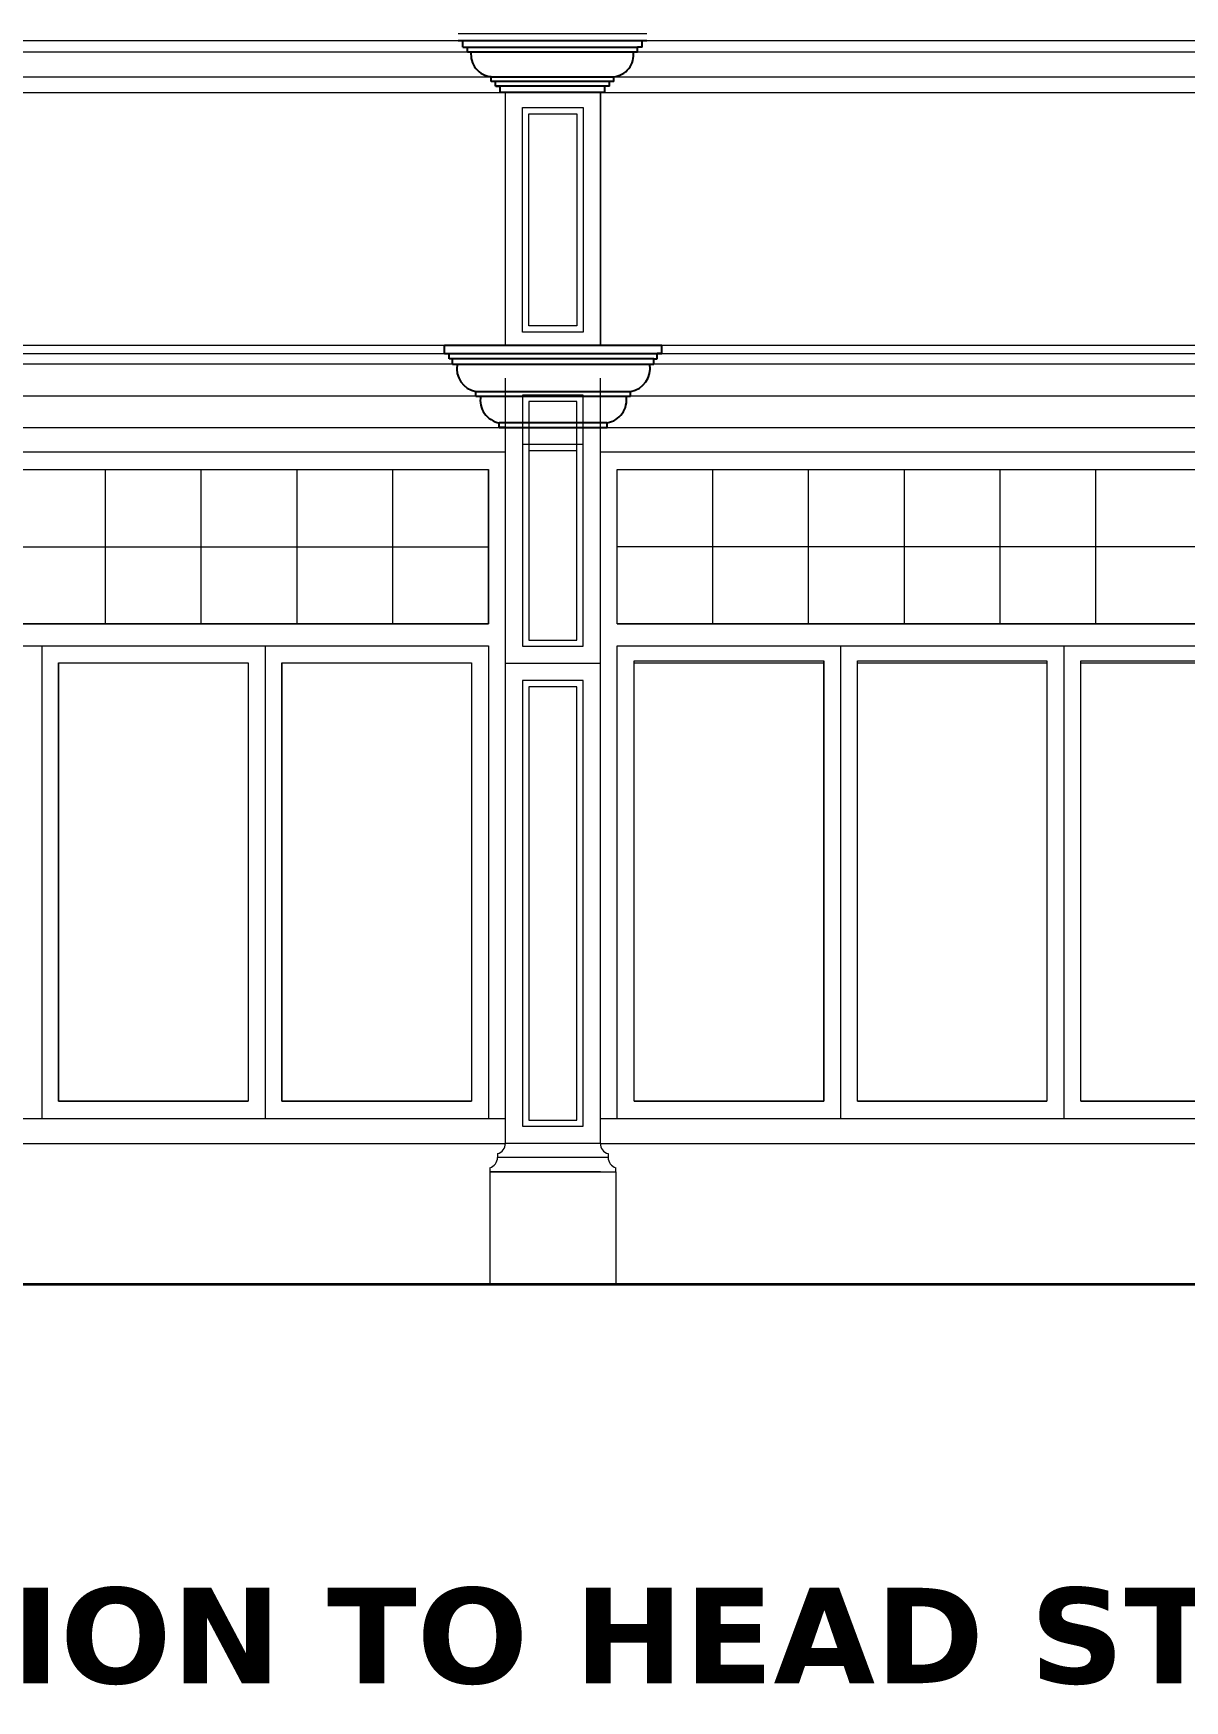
# Model space of a CAD drawing. Header units: millimetres. Extents: x -159872 to 386485, y -250577 to 158966.
# Drawn here: x 232184 to 235871, y 13838 to 19178 of the extents above; entities that cross this region are included whole.
import ezdxf

# ---------------------------------------------------------------- set-up
doc = ezdxf.new("R2010")
doc.units = ezdxf.units.MM
for name, color, linetype, lineweight in [('LDS-details', 4, 'Continuous', 25), ('LDS-elevation', 7, 'Continuous', 9), ('LDS-ground line', 1, 'Continuous', 35), ('LDS-hatch', 253, 'Continuous', 9), ('LDS-struct-extg-doors windows', 7, 'Continuous', 9), ('LDS-text-1-50', 7, 'Continuous', 9)]:
    doc.layers.add(name, color=color, linetype=linetype, lineweight=lineweight)
doc.styles.add('Verdana (bold)', font='Verdana Bold.ttf')

# ---------------------------------------------------------------- blocks, each defined once
blk = doc.blocks.new('Group-204')
at = {"layer": 'LDS-elevation', "color": 7, "lineweight": 18, "flags": 128}
blk.add_lwpolyline([(166788.6, 51629.6), (177637.7, 51629.6)], dxfattribs=at)
for points in [[(170821.7, 54238.9), (172967.3, 54238.9), (172967.3, 53744.2), (170821.7, 53744.2)], [(173380, 54238.9), (175525.6, 54238.9), (175525.6, 53744.2), (173380, 53744.2)], [(171591.3, 53620.2), (172198.5, 53620.2), (172198.5, 52216.2), (171591.3, 52216.2)], [(172306.5, 53620.2), (172913.7, 53620.2), (172913.7, 52216.2), (172306.5, 52216.2)], [(173434, 53620.2), (174041.2, 53620.2), (174041.2, 52216.2), (173434, 52216.2)], [(174149.2, 53620.2), (174756.4, 53620.2), (174756.4, 52216.2), (174149.2, 52216.2)], [(174864.4, 53620.2), (175471.6, 53620.2), (175471.6, 52216.2), (174864.4, 52216.2)]]:
    blk.add_lwpolyline(points, close=True, dxfattribs=at)
at = {"layer": 'LDS-hatch', "color": 7, "flags": 128}
for points in [[(173076.7, 53672.7), (173271, 53672.7), (173271, 54476.7), (173076.7, 54476.7)], [(173096.7, 53692.7), (173251, 53692.7), (173251, 54456.7), (173096.7, 54456.7)], [(173076.7, 52135.3), (173271, 52135.3), (173271, 53562.7), (173076.7, 53562.7)], [(173096.7, 52155.3), (173251, 52155.3), (173251, 53542.7), (173096.7, 53542.7)]]:
    blk.add_lwpolyline(points, close=True, dxfattribs=at)
at = {"layer": 'LDS-struct-extg-doors windows', "color": 7}
for p, q in [((173021.7, 54795.7), (173021.7, 55446.9)), ((173326, 54795.7), (173326, 55446.9)), ((173021.7, 52080.3), (173021.7, 54531.7)), ((173326, 52080.3), (173326, 54531.7)), ((171741.4, 53744.2), (171741.4, 54238.9)), ((172048, 53744.2), (172048, 54238.9)), ((172354.6, 53744.2), (172354.6, 54238.9)), ((172661.1, 53744.2), (172661.1, 54238.9)), ((172967.3, 53744.2), (172967.3, 54238.9)), ((173380, 53744.2), (173380, 54238.9)), ((173686.5, 53744.2), (173686.5, 54238.9)), ((173993.1, 53744.2), (173993.1, 54238.9)), ((174299.7, 53744.2), (174299.7, 54238.9)), ((174606.3, 53744.2), (174606.3, 54238.9)), ((174912.8, 53744.2), (174912.8, 54238.9)), ((170821.7, 53991.5), (172967.3, 53991.5)), ((173380, 53992.4), (175525.6, 53992.4)), ((170821.7, 53744.2), (172967.3, 53744.2)), ((173380, 53744.2), (175525.6, 53744.2)), ((170821.7, 53674.2), (172967.3, 53674.2)), ((171536.9, 53674.2), (171536.9, 52160.3)), ((172252.1, 53674.2), (172252.1, 52160.3)), ((172967.3, 53674.2), (172967.3, 52160.3)), ((173380, 53674.2), (175525.6, 53674.2)), ((173380, 52160.3), (173380, 53674.2)), ((174095.2, 53674.2), (174095.2, 52160.3)), ((174810.4, 53674.2), (174810.4, 52160.3)), ((171590.9, 53620.2), (172198.1, 53620.2)), ((171590.9, 52216.2), (171590.9, 53620.2)), ((172198.1, 53620.2), (172198.1, 52216.2)), ((172306.1, 53620.2), (172913.3, 53620.2)), ((172306.1, 52216.2), (172306.1, 53620.2)), ((172913.3, 53620.2), (172913.3, 52216.2)), ((173326, 53617.7), (173021.7, 53617.7)), ((173434, 53626.3), (174041.2, 53626.3)), ((173434, 52216.2), (173434, 53626.3)), ((174041.2, 53626.3), (174041.2, 52216.2)), ((174149.2, 53626.3), (174756.4, 53626.3)), ((174149.2, 52216.2), (174149.2, 53626.3)), ((174756.4, 53626.3), (174756.4, 52216.2)), ((174864.4, 53626.3), (175471.6, 53626.3)), ((174864.4, 52216.2), (174864.4, 53626.3)), ((171590.9, 52216.2), (172198.1, 52216.2)), ((172306.1, 52216.2), (172913.3, 52216.2)), ((173434, 52216.2), (174041.2, 52216.2)), ((174149.2, 52216.2), (174756.4, 52216.2)), ((174864.4, 52216.2), (175471.6, 52216.2)), ((170767.7, 52160.3), (173021.7, 52160.3)), ((173326, 52160.3), (175580, 52160.3)), ((170767.7, 52080.3), (173021.7, 52080.3)), ((173326, 52080.3), (173021.7, 52080.3)), ((173326, 52080.3), (175580, 52080.3)), ((172996.7, 52047.7), (172996.7, 52035.3)), ((173351, 52035.3), (172996.7, 52035.3)), ((173351, 52047.7), (173351, 52035.3)), ((172971.7, 52002.7), (172971.7, 51989.3)), ((172971.7, 51989.3), (172971.7, 51629.6)), ((172971.7, 51989.3), (173376, 51989.3)), ((173326, 51989.3), (172971.7, 51989.3)), ((173058.6, 51989.3), (173058.6, 51989.3)), ((173376, 51989.3), (173376, 52002.7)), ((173376, 51989.3), (173376, 51629.6))]:
    blk.add_line(p, q, dxfattribs=at)
at = {"layer": 'LDS-struct-extg-doors windows', "color": 7, "flags": 128}
blk.add_lwpolyline([(173021.7, 54795.7), (173021.7, 55446.9), (173326, 55446.9), (173326, 54795.7)], dxfattribs=at)
at = {"layer": 'LDS-struct-extg-doors windows', "color": 7}
for centre, start, end in [((172988.1, 52080.3), 284.8747, 0), ((173359.6, 52080.3), 180, 255.1253), ((172963.1, 52035.3), 284.8747, 0), ((173384.6, 52035.3), 180, 255.1253)]:
    blk.add_arc(centre, 33.6, start, end, dxfattribs=at)

msp = doc.modelspace()

# ---------------------------------------------------------------- linework, layer by layer
at = {"layer": 'LDS-details', "color": 253}
for p, q in [((234148.6357, 19154.46991), (233544.06268, 19154.46991)), ((233559.12557, 19134.19395), (233559.12557, 19154.41259)), ((233559.12557, 19134.19395), (233574.03032, 19134.19395)), ((233574.03032, 19119.19395), (233574.03032, 19134.19395)), ((233574.03032, 19134.19395), (234118.66806, 19134.19395)), ((233574.03032, 19119.19395), (234118.66806, 19119.19395)), ((234118.66806, 19119.19395), (234118.66806, 19134.19395)), ((234133.57281, 19134.19395), (234118.66806, 19134.19395)), ((234133.57281, 19134.19395), (234133.57281, 19154.41259)), ((233649.46894, 19024.53653), (233649.46894, 19039.30976)), ((233649.46894, 19039.30976), (234043.22944, 19039.30976)), ((234043.22944, 19024.53653), (233649.46894, 19024.53653)), ((233649.46894, 19024.53653), (233649.46894, 19024.53653)), ((233649.46894, 19024.53653), (233649.46894, 19024.53653)), ((233650.30133, 19026.96142), (233650.30133, 19026.96142)), ((233664.07059, 19009.35979), (233664.07059, 19024.53653)), ((234028.62779, 19009.35979), (234028.62779, 19024.53653)), ((234042.39705, 19026.96142), (234042.39705, 19026.96142)), ((234043.22944, 19024.53653), (234043.22944, 19039.30976)), ((234043.22944, 19024.53653), (234043.22944, 19024.53653)), ((234043.22944, 19024.53653), (234043.22944, 19024.53653)), ((234028.62779, 19009.35979), (233664.07059, 19009.35979)), ((233664.07059, 19009.35979), (233664.07059, 19009.35979)), ((233664.07059, 19009.35979), (233664.07059, 19009.35979)), ((233665.12005, 19009.18305), (233678.48582, 19009.18305)), ((233678.48582, 18989.35979), (233678.48582, 19009.18305)), ((233678.48582, 18989.35979), (234014.21256, 18989.35979)), ((234027.57833, 19009.18305), (234014.21256, 19009.18305)), ((234014.21256, 18989.35979), (234014.21256, 19009.18305)), ((234028.62779, 19009.35979), (234028.62779, 19009.35979)), ((234028.62779, 19009.35979), (234028.62779, 19009.35979)), ((233500.25523, 18180.04144), (234196.44315, 18180.04144)), ((233500.25523, 18153.15818), (233500.25523, 18180.04144)), ((234196.44315, 18153.15818), (234196.44315, 18180.04144)), ((233500.25523, 18153.15818), (234196.44315, 18153.15818)), ((233500.25523, 18153.15818), (233515.15998, 18153.15818)), ((233515.15998, 18135.52425), (233515.15998, 18153.15818)), ((233525.59126, 18135.52425), (233515.15998, 18135.52425)), ((233525.59126, 18118.31042), (233525.59126, 18135.52425)), ((234171.10711, 18135.52425), (233525.59126, 18135.52425)), ((233525.59126, 18118.31042), (234171.10711, 18118.31042)), ((234171.10711, 18118.31042), (234171.10711, 18135.52425)), ((234171.10711, 18135.52425), (234181.5384, 18135.52425)), ((234181.5384, 18135.52425), (234181.5384, 18153.15818)), ((234196.44315, 18153.15818), (234181.5384, 18153.15818)), ((234196.44315, 18153.15818), (234181.5384, 18153.15818)), ((233599.62525, 18031.42622), (234095.6685, 18031.42622)), ((233601.02988, 18016.42622), (233601.02988, 18031.42622)), ((233601.02988, 18016.42622), (233601.02988, 18016.42622)), ((233601.02988, 18016.42622), (233601.02988, 18016.42622)), ((233601.02988, 18016.42622), (234095.6685, 18016.42622)), ((234095.6685, 18016.42622), (234095.6685, 18031.42622)), ((234095.6685, 18016.42622), (234095.6685, 18016.42622)), ((234095.6685, 18016.42622), (234095.6685, 18016.42622)), ((233631.77174, 17946.14366), (233631.77175, 17946.14366)), ((234064.92663, 17946.14366), (234064.92664, 17946.14366)), ((233674.92952, 17916.00423), (233674.92952, 17931.00423)), ((234021.46576, 17931.00423), (233674.92952, 17931.00423)), ((233674.92952, 17916.00423), (234021.76886, 17916.00423)), ((233695.21546, 17916.00423), (233676.82723, 17916.00423)), ((234021.76886, 17916.00423), (234021.76886, 17931.00423))]:
    msp.add_line(p, q, dxfattribs=at)
for centre, radius, start, end in [((233655.79367, 19109.8835), 70.57871, 172.41968397, 265.35578731), ((234035.33149, 19109.27727), 70.53762, 275.11706732, 8.08182249), ((233614.47917, 18104.94058), 75, 169.73131448, 259.73131448), ((234083.88076, 18105.28681), 75, 280, 10), ((233688.50617, 18003.30693), 73.56634, 169.72733108, 260.64864431), ((234009.85457, 18003.64847), 73.56634, 279.08113026, 10.0024435)]:
    msp.add_arc(centre, radius, start, end, dxfattribs=at)
at = {"layer": 'LDS-ground line', "color": 7}
msp.add_line((225304.85938, 15172.07475), (241767.58462, 15172.07475), dxfattribs=at)
at = {"layer": 'LDS-hatch', "color": 253}
for p, q in [((238311.83372, 19154.46991), (227268.7895, 19154.46991)), ((227283.69425, 19119.19395), (238311.25149, 19119.19395)), ((227359.13287, 19039.30976), (238311.25149, 19039.30976)), ((227388.14975, 18989.13302), (238311.25149, 18989.13302)), ((227519.69608, 18180.04144), (238293.51558, 18180.04144)), ((238285.14372, 18118.31042), (227330.8654, 18118.31042)), ((231638.18603, 18153.15818), (233500.25523, 18153.15818)), ((234196.44315, 18153.15818), (236058.51235, 18153.15818)), ((237818.68343, 18016.42622), (228979.15426, 18016.42622))]:
    msp.add_line(p, q, dxfattribs=at)
at = {"layer": 'LDS-hatch', "color": 253, "flags": 128}
for points in [[(233944.48292, 18221.60828), (233750.21546, 18221.60828), (233750.21546, 18940.28109), (233944.48292, 18940.28109)], [(233924.48292, 18241.60828), (233770.21546, 18241.60828), (233770.21546, 18920.28109), (233924.48292, 18920.28109)], [(233750.21546, 17215.16927), (233944.48292, 17215.16927), (233944.48292, 17861.00423), (233750.21546, 17861.00423)], [(233770.21546, 17235.16927), (233924.48292, 17235.16927), (233924.48292, 17841.00423), (233770.21546, 17841.00423)], [(233750.21546, 15677.73644), (233944.48292, 15677.73644), (233944.48292, 17105.16927), (233750.21546, 17105.16927)], [(233770.21546, 15697.73644), (233924.48292, 15697.73644), (233924.48292, 17085.16927), (233770.21546, 17085.16927)]]:
    msp.add_lwpolyline(points, close=True, dxfattribs=at)
at = {"layer": 'LDS-struct-extg-doors windows', "color": 253}
for p, q in [((233544.06268, 19178.24389), (234148.6357, 19178.24389)), ((233695.21546, 18180.04144), (233695.21546, 18989.35979)), ((233999.48292, 18180.04144), (233999.48292, 18989.35979)), ((228905.25462, 17916.00423), (238241.83372, 17916.00423)), ((233695.21546, 15622.73644), (233695.21546, 17916.00423)), ((233999.48292, 15622.73644), (233999.48292, 17916.00423)), ((231441.2258, 17838.00423), (233695.21546, 17838.00423)), ((231441.2258, 17838.00423), (233695.21546, 17838.00423)), ((233999.48292, 17838.00423), (236253.47258, 17838.00423)), ((233999.48292, 17838.00423), (236253.47258, 17838.00423)), ((231495.2258, 17781.35141), (233640.8258, 17781.35141)), ((232414.94008, 17286.67309), (232414.94008, 17781.35141)), ((232721.51151, 17286.67309), (232721.51151, 17781.35141)), ((233028.08294, 17286.67309), (233028.08294, 17781.35141)), ((233334.65437, 17286.67309), (233334.65437, 17781.35141)), ((233640.8258, 17286.67309), (233640.8258, 17781.35141)), ((234053.48292, 17781.35141), (236199.08292, 17781.35141)), ((234053.48292, 17286.67309), (234053.48292, 17781.35141)), ((234360.05434, 17286.67309), (234360.05434, 17781.35141)), ((234666.62577, 17286.67309), (234666.62577, 17781.35141)), ((234973.1972, 17286.67309), (234973.1972, 17781.35141)), ((235279.76863, 17286.67309), (235279.76863, 17781.35141)), ((235586.34006, 17286.67309), (235586.34006, 17781.35141)), ((231495.2258, 17534.01225), (233640.8258, 17534.01225)), ((234053.48292, 17534.83866), (236199.08292, 17534.83866)), ((231495.2258, 17286.67309), (233640.8258, 17286.67309)), ((234053.48292, 17286.67309), (236199.08292, 17286.67309)), ((231495.2258, 17216.67309), (233640.8258, 17216.67309)), ((232210.4258, 17216.67309), (232210.4258, 15702.73644)), ((232925.6258, 17216.67309), (232925.6258, 15702.73644)), ((233640.8258, 17216.67309), (233640.8258, 15702.73644)), ((234053.48292, 17216.67309), (236199.08292, 17216.67309)), ((234053.48292, 15702.73644), (234053.48292, 17216.67309)), ((234768.68292, 17216.67309), (234768.68292, 15702.73644)), ((235483.88292, 17216.67309), (235483.88292, 15702.73644)), ((232264.4258, 17162.67309), (232871.6258, 17162.67309)), ((232264.4258, 15758.69599), (232264.4258, 17162.67309)), ((232871.6258, 17162.67309), (232871.6258, 15758.69599)), ((232979.6258, 17162.67309), (233586.8258, 17162.67309)), ((232979.6258, 15758.69599), (232979.6258, 17162.67309)), ((233586.8258, 17162.67309), (233586.8258, 15758.69599)), ((233999.48292, 17160.16927), (233695.21546, 17160.16927)), ((234107.48292, 17168.8251), (234714.68292, 17168.8251)), ((234107.48292, 15758.69599), (234107.48292, 17168.8251)), ((234714.68292, 17168.8251), (234714.68292, 15758.69599)), ((234822.68292, 17168.8251), (235429.88292, 17168.8251)), ((234822.68292, 15758.69599), (234822.68292, 17168.8251)), ((235429.88292, 17168.8251), (235429.88292, 15758.69599)), ((235537.88292, 17168.8251), (236145.08292, 17168.8251)), ((235537.88292, 15758.69599), (235537.88292, 17168.8251)), ((232264.4258, 15758.69599), (232871.6258, 15758.69599)), ((232979.6258, 15758.69599), (233586.8258, 15758.69599)), ((234107.48292, 15758.69599), (234714.68292, 15758.69599)), ((234822.68292, 15758.69599), (235429.88292, 15758.69599)), ((235537.88292, 15758.69599), (236145.08292, 15758.69599)), ((231441.2258, 15702.73644), (233695.21546, 15702.73644)), ((233999.48292, 15702.73644), (236253.47258, 15702.73644)), ((231441.2258, 15622.73644), (233695.21546, 15622.73644)), ((233999.48292, 15622.73644), (233695.21546, 15622.73644)), ((233999.48292, 15622.73644), (236253.47258, 15622.73644)), ((233645.21546, 15545.22947), (233645.21546, 15531.7954)), ((233670.21546, 15590.22947), (233670.21546, 15577.73644)), ((234024.48292, 15577.73644), (233670.21546, 15577.73644)), ((234024.48292, 15590.22947), (234024.48292, 15577.73644)), ((234049.48292, 15531.7954), (234049.48292, 15545.22947)), ((233645.21546, 15531.7954), (233645.21546, 15172.07475)), ((233645.21546, 15531.7954), (234049.48292, 15531.7954)), ((233999.48292, 15531.7954), (233645.21546, 15531.7954)), ((233732.08958, 15531.7954), (233732.08958, 15531.7954)), ((234049.48292, 15531.7954), (234049.48292, 15172.07475))]:
    msp.add_line(p, q, dxfattribs=at)
at = {"layer": 'LDS-struct-extg-doors windows', "color": 253, "flags": 128}
msp.add_lwpolyline([(233695.21546, 18180.04144), (233695.21546, 18989.35979), (233999.48292, 18989.35979), (233999.48292, 18180.04144)], dxfattribs=at)
at = {"layer": 'LDS-struct-extg-doors windows', "color": 253}
for centre, start, end in [((233661.5814, 15622.73644), 284.87468855, 0), ((234033.11698, 15622.73644), 180, 255.12531145), ((233636.5814, 15577.73644), 284.87468855, 0), ((234058.11698, 15577.73644), 180, 255.12531145)]:
    msp.add_arc(centre, 33.63406, start, end, dxfattribs=at)

# ---------------------------------------------------------------- block references
at = {"layer": 'LDS-elevation', "color": 7}
msp.add_blockref('Group-204', (60673.51323, -36457.51522), dxfattribs=at)

# ---------------------------------------------------------------- texts
at = {"layer": 'LDS-text-1-50', "color": 7, "transparency": 33554687, "insert": (228579.60066, 14200.20849), "char_height": 306.4756944, "attachment_point": 1, "line_spacing_factor": 1.002537, "style": 'Verdana (bold)'}
msp.add_mtext('FRONT ELEVATION TO HEAD STREET (EAST)', dxfattribs=at)

doc.saveas('drawing.dxf')
